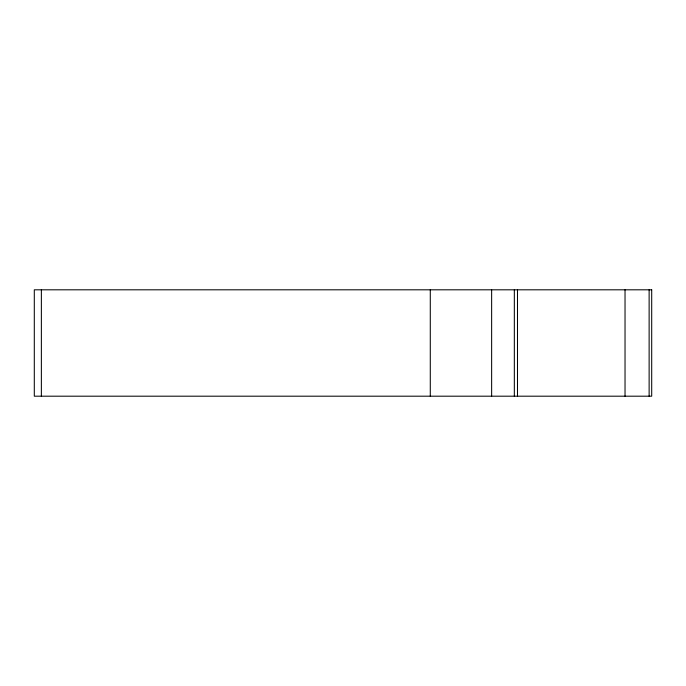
<?xml version="1.0" encoding="UTF-8"?>
<svg xmlns="http://www.w3.org/2000/svg" width="686" height="686" viewBox="0 0 686 686"><rect width="100%" height="100%" fill="white"/><g stroke="black" fill="none" stroke-linecap="round" stroke-linejoin="round"><path stroke-width="1.03" d="M649.128 289.809L649.128 396.191M625.032 289.809L625.032 396.191M517.493 289.809L517.493 396.191M514.337 289.809L514.337 396.191M491.639 289.809L491.639 396.191M430.285 289.809L430.285 396.191M41.366 289.809L41.366 396.191M651.7 289.809L34.3 289.809L34.3 396.191L651.7 396.191L651.7 289.809"/></g></svg>
